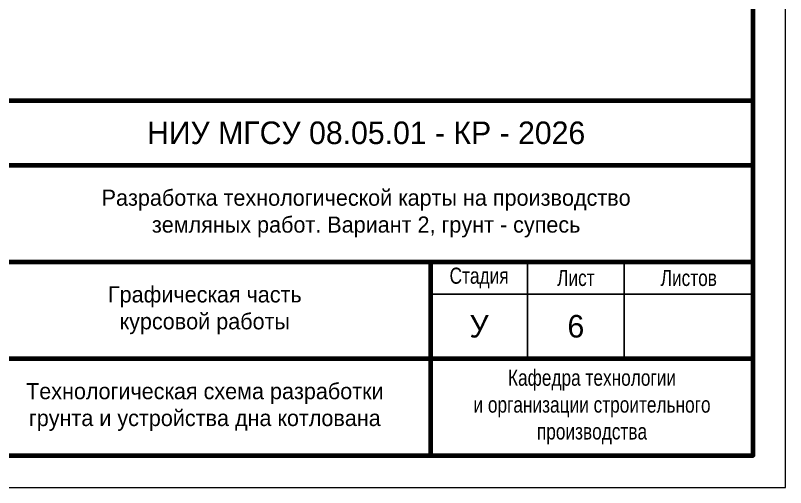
# Paper-space layout 'Лист 6' of a CAD drawing. Header units: metres, sheet in millimetres. Extents: x 0 to 420, y 0 to 297.
# Drawn here: x 300.6 to 420, y 0 to 73.2 of the extents above; entities that cross this region are included whole.
import ezdxf

# ---------------------------------------------------------------- set-up
doc = ezdxf.new("R2010")
doc.units = ezdxf.units.M
doc.layers.add('Видовой_экран', color=8, linetype='Continuous', lineweight=13, plot=False)
doc.layers.add('Рамка', color=7, linetype='Continuous', lineweight=70)
doc.layers.add('Штамп', color=7, linetype='Continuous', lineweight=25)
doc.styles.add('ГОСТ тип Б', font='ofont.ru_GOST type B.ttf')

psp = doc.layouts.new('Лист 6')

# ---------------------------------------------------------------- linework, layer by layer
at = {"layer": 'Видовой_экран'}
psp.add_lwpolyline([(0, 0), (420, 0), (420, 297), (0, 297)], close=True, dxfattribs=at)
at = {"layer": 'Рамка'}
psp.add_lwpolyline([(20, 5), (415, 5), (415, 292), (20, 292)], close=True, dxfattribs=at)
at = {"layer": 'Штамп', "lineweight": 70}
for p, q in [((295, 50), (415, 50)), ((295, 35), (415, 35)), ((365, 5), (365, 35)), ((295, 20), (415, 20))]:
    psp.add_line(p, q, dxfattribs=at)
at = {"layer": 'Штамп', "lineweight": 25}
for p, q in [((380, 20), (380, 35)), ((395, 20), (395, 35)), ((365, 30), (415, 30))]:
    psp.add_line(p, q, dxfattribs=at)
at = {"layer": 'Штамп', "lineweight": 70}
psp.add_lwpolyline([(230, 5), (415, 5), (415, 60), (230, 60)], close=True, dxfattribs=at)

# ---------------------------------------------------------------- texts
at = {"layer": 'Штамп', "attachment_point": 5, "style": 'ГОСТ тип Б'}
for s, insert, char_height in [('НИУ МГСУ 08.05.01 - КР - 2026', (355, 55), 3.5), ('\\W0.8;Стадия', (372.5, 32.5), 2.5), ('\\W0.8;Лист', (387.5, 32.5), 2.5), ('\\W0.8;Листов', (405, 32.5), 2.5), ('У', (372.5, 25), 3.5), ('6', (387.5, 25), 3.5)]:
    psp.add_mtext(s, dxfattribs=dict(at, insert=insert, char_height=char_height))
at = {"layer": 'Штамп', "char_height": 2.5, "attachment_point": 5, "style": 'ГОСТ тип Б'}
for s, insert, width in [('Разработка технологической карты на производство\\Pземляных работ. Вариант 2, грунт - супесь', (355, 42.5), 115), ('Графическая часть\\Pкурсовой работы', (330, 27.5), 66), ('\\W0.8;Кафедра технологии\\Pи организации строительного\\Pпроизводства', (390, 12.5), 48), ('Технологическая схема разработки\\Pгрунта и устройства дна котлована', (330, 12.5), 68)]:
    psp.add_mtext(s, dxfattribs=dict(at, insert=insert, width=width))

doc.saveas('drawing.dxf')
